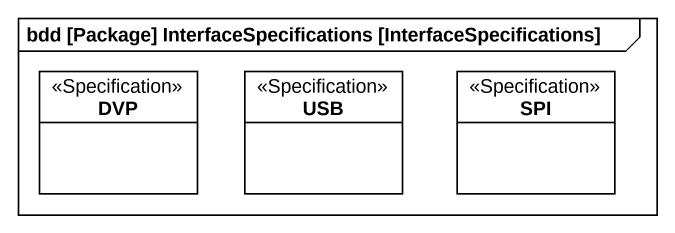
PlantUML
@startuml
mainframe bdd [Package] InterfaceSpecifications [InterfaceSpecifications]
hide circle
hide empty members
class DVP <<Specification>>
class USB <<Specification>>
class SPI <<Specification>>
@enduml
